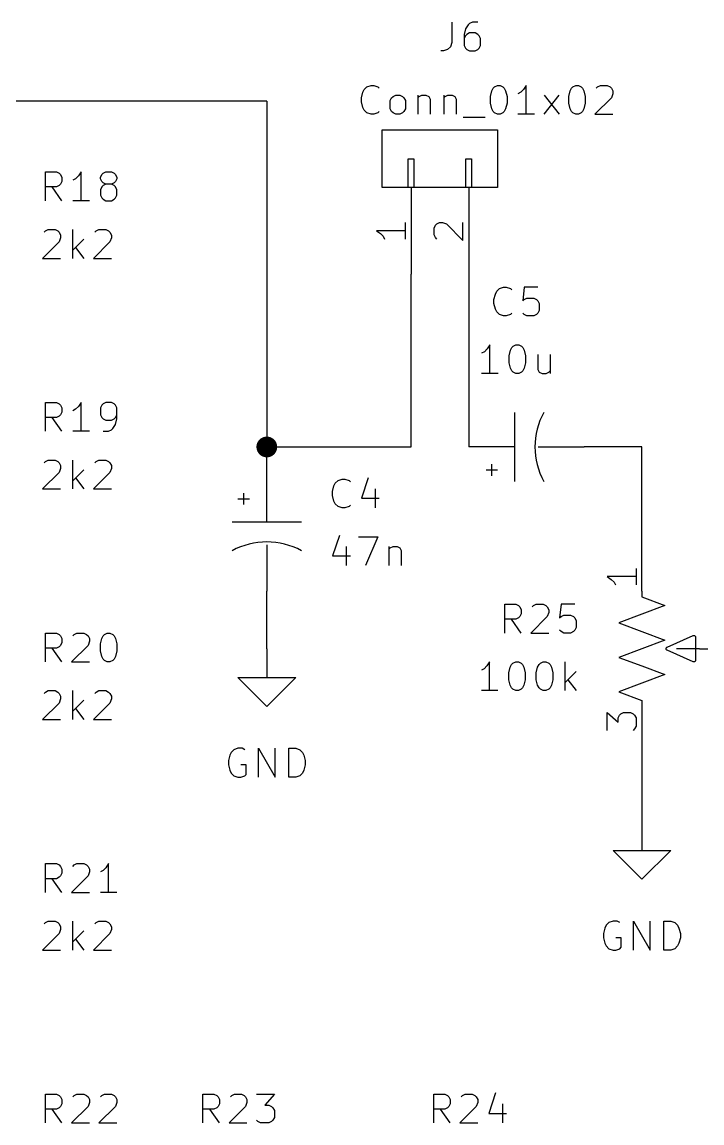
# Model space of a CAD drawing. Extents: x 0.4 to 11.3, y -7.9 to -0.4.
# Drawn here: x 4.226 to 5.404, y -5.973 to -4.063 of the extents above; entities that cross this region are included whole.
import ezdxf

# ---------------------------------------------------------------- set-up
doc = ezdxf.new("R2010")
doc.units = 0
doc.header["$MEASUREMENT"] = 0
for name, color, linetype in [('CYAN2', 4, 'CONTINUOUS'), ('GREEN3', 91, 'CONTINUOUS'), ('LYELLOW', 51, 'CONTINUOUS'), ('RED2', 1, 'CONTINUOUS'), ('RED3', 11, 'CONTINUOUS')]:
    doc.layers.add(name, color=color, linetype=linetype)

msp = doc.modelspace()

# ---------------------------------------------------------------- linework, layer by layer
at = {"layer": 'CYAN2', "linetype": 'CONTINUOUS'}
for p, q in [((4.9706, -4.0628), (4.9706, -4.0985)), ((4.9706, -4.0628), (4.9706, -4.0985)), ((4.9991, -4.0676), (4.9944, -4.0747)), ((4.9991, -4.0676), (4.9944, -4.0747)), ((5.0015, -4.0652), (4.9991, -4.0676)), ((5.0015, -4.0652), (4.9991, -4.0676)), ((5.0063, -4.0628), (5.0015, -4.0652)), ((5.0063, -4.0628), (5.0015, -4.0652)), ((5.0158, -4.0628), (5.0063, -4.0628)), ((5.0158, -4.0628), (5.0063, -4.0628)), ((4.9944, -4.0747), (4.992, -4.0842)), ((4.9944, -4.0747), (4.992, -4.0842)), ((4.992, -4.0842), (4.992, -4.1033)), ((4.992, -4.0842), (4.992, -4.1033)), ((4.9944, -4.0866), (4.992, -4.0914)), ((4.9944, -4.0866), (4.992, -4.0914)), ((4.9968, -4.0842), (4.9944, -4.0866)), ((4.9968, -4.0842), (4.9944, -4.0866)), ((5.0015, -4.0818), (4.9968, -4.0842)), ((5.0015, -4.0818), (4.9968, -4.0842)), ((5.011, -4.0818), (5.0015, -4.0818)), ((5.011, -4.0818), (5.0015, -4.0818)), ((5.0158, -4.0842), (5.011, -4.0818)), ((5.0158, -4.0842), (5.011, -4.0818)), ((5.0182, -4.0866), (5.0158, -4.0842)), ((5.0182, -4.0866), (5.0158, -4.0842)), ((5.0206, -4.0914), (5.0182, -4.0866)), ((5.0206, -4.0914), (5.0182, -4.0866)), ((4.9682, -4.1057), (4.9634, -4.1104)), ((4.9682, -4.1057), (4.9634, -4.1104)), ((4.9706, -4.0985), (4.9682, -4.1057)), ((4.9706, -4.0985), (4.9682, -4.1057)), ((4.992, -4.1033), (4.9944, -4.108)), ((4.992, -4.1033), (4.9944, -4.108)), ((5.0182, -4.108), (5.0206, -4.1033)), ((5.0182, -4.108), (5.0206, -4.1033)), ((5.0206, -4.1033), (5.0206, -4.0914)), ((5.0206, -4.1033), (5.0206, -4.0914)), ((4.9563, -4.1128), (4.9515, -4.1128)), ((4.9563, -4.1128), (4.9515, -4.1128)), ((4.9634, -4.1104), (4.9563, -4.1128)), ((4.9634, -4.1104), (4.9563, -4.1128)), ((4.9944, -4.108), (4.9968, -4.1104)), ((4.9944, -4.108), (4.9968, -4.1104)), ((4.9968, -4.1104), (5.0015, -4.1128)), ((4.9968, -4.1104), (5.0015, -4.1128)), ((5.0015, -4.1128), (5.011, -4.1128)), ((5.0015, -4.1128), (5.011, -4.1128)), ((5.011, -4.1128), (5.0158, -4.1104)), ((5.011, -4.1128), (5.0158, -4.1104)), ((5.0158, -4.1104), (5.0182, -4.108)), ((5.0158, -4.1104), (5.0182, -4.108)), ((4.8163, -4.1847), (4.8187, -4.1799)), ((4.8163, -4.1847), (4.8187, -4.1799)), ((4.8187, -4.1799), (4.8234, -4.1752)), ((4.8187, -4.1799), (4.8234, -4.1752)), ((4.8234, -4.1752), (4.8306, -4.1728)), ((4.8234, -4.1752), (4.8306, -4.1728)), ((4.8306, -4.1728), (4.8353, -4.1728)), ((4.8306, -4.1728), (4.8353, -4.1728)), ((4.8353, -4.1728), (4.8425, -4.1752)), ((4.8353, -4.1728), (4.8425, -4.1752)), ((4.8425, -4.1752), (4.8449, -4.1776)), ((4.8425, -4.1752), (4.8449, -4.1776)), ((5.0377, -4.1918), (5.0401, -4.1823)), ((5.0377, -4.1918), (5.0401, -4.1823)), ((5.0401, -4.1823), (5.0425, -4.1776)), ((5.0401, -4.1823), (5.0425, -4.1776)), ((5.0425, -4.1776), (5.0448, -4.1752)), ((5.0425, -4.1776), (5.0448, -4.1752)), ((5.0448, -4.1752), (5.0496, -4.1728)), ((5.0448, -4.1752), (5.0496, -4.1728)), ((5.0496, -4.1728), (5.0544, -4.1728)), ((5.0496, -4.1728), (5.0544, -4.1728)), ((5.0544, -4.1728), (5.0591, -4.1752)), ((5.0544, -4.1728), (5.0591, -4.1752)), ((5.0591, -4.1752), (5.0615, -4.1776)), ((5.0591, -4.1752), (5.0615, -4.1776)), ((5.0615, -4.1776), (5.0639, -4.1823)), ((5.0615, -4.1776), (5.0639, -4.1823)), ((5.0639, -4.1823), (5.0663, -4.1918)), ((5.0639, -4.1823), (5.0663, -4.1918)), ((5.0948, -4.1799), (5.0901, -4.1847)), ((5.0948, -4.1799), (5.0901, -4.1847)), ((5.0996, -4.1728), (5.0948, -4.1799)), ((5.0996, -4.1728), (5.0948, -4.1799)), ((5.0996, -4.2228), (5.0996, -4.1728)), ((5.0996, -4.2228), (5.0996, -4.1728)), ((5.1734, -4.1918), (5.1758, -4.1823)), ((5.1734, -4.1918), (5.1758, -4.1823)), ((5.1758, -4.1823), (5.1782, -4.1776)), ((5.1758, -4.1823), (5.1782, -4.1776)), ((5.1782, -4.1776), (5.1806, -4.1752)), ((5.1782, -4.1776), (5.1806, -4.1752)), ((5.1806, -4.1752), (5.1853, -4.1728)), ((5.1806, -4.1752), (5.1853, -4.1728)), ((5.1853, -4.1728), (5.1901, -4.1728)), ((5.1853, -4.1728), (5.1901, -4.1728)), ((5.1901, -4.1728), (5.1948, -4.1752)), ((5.1901, -4.1728), (5.1948, -4.1752)), ((5.1948, -4.1752), (5.1972, -4.1776)), ((5.1948, -4.1752), (5.1972, -4.1776)), ((5.1972, -4.1776), (5.1996, -4.1823)), ((5.1972, -4.1776), (5.1996, -4.1823)), ((5.1996, -4.1823), (5.202, -4.1918)), ((5.1996, -4.1823), (5.202, -4.1918)), ((5.221, -4.1776), (5.2234, -4.1752)), ((5.221, -4.1776), (5.2234, -4.1752)), ((5.2234, -4.1752), (5.2282, -4.1728)), ((5.2234, -4.1752), (5.2282, -4.1728)), ((5.2282, -4.1728), (5.2401, -4.1728)), ((5.2282, -4.1728), (5.2401, -4.1728)), ((5.2401, -4.1728), (5.2448, -4.1752)), ((5.2401, -4.1728), (5.2448, -4.1752)), ((5.2448, -4.1752), (5.2472, -4.1776)), ((5.2448, -4.1752), (5.2472, -4.1776)), ((5.2472, -4.1776), (5.2496, -4.1823)), ((5.2472, -4.1776), (5.2496, -4.1823)), ((5.2496, -4.1823), (5.2496, -4.1871)), ((5.2496, -4.1823), (5.2496, -4.1871)), ((4.8139, -4.1942), (4.8163, -4.1847)), ((4.8139, -4.1942), (4.8163, -4.1847)), ((4.8139, -4.2014), (4.8139, -4.1942)), ((4.8139, -4.2014), (4.8139, -4.1942)), ((4.8163, -4.2109), (4.8139, -4.2014)), ((4.8163, -4.2109), (4.8139, -4.2014)), ((4.8639, -4.199), (4.8663, -4.1942)), ((4.8639, -4.199), (4.8663, -4.1942)), ((4.8639, -4.2133), (4.8639, -4.199)), ((4.8639, -4.2133), (4.8639, -4.199)), ((4.8663, -4.1942), (4.8687, -4.1918)), ((4.8663, -4.1942), (4.8687, -4.1918)), ((4.8687, -4.1918), (4.8734, -4.1895)), ((4.8687, -4.1918), (4.8734, -4.1895)), ((4.8734, -4.1895), (4.8806, -4.1895)), ((4.8734, -4.1895), (4.8806, -4.1895)), ((4.8806, -4.1895), (4.8853, -4.1918)), ((4.8806, -4.1895), (4.8853, -4.1918)), ((4.8853, -4.1918), (4.8877, -4.1942)), ((4.8853, -4.1918), (4.8877, -4.1942)), ((4.8877, -4.1942), (4.8901, -4.199)), ((4.8877, -4.1942), (4.8901, -4.199)), ((4.8901, -4.199), (4.8901, -4.2133)), ((4.8901, -4.199), (4.8901, -4.2133)), ((4.9115, -4.1895), (4.9115, -4.2228)), ((4.9115, -4.1895), (4.9115, -4.2228)), ((4.9115, -4.1942), (4.9139, -4.1918)), ((4.9115, -4.1942), (4.9139, -4.1918)), ((4.9139, -4.1918), (4.9187, -4.1895)), ((4.9139, -4.1918), (4.9187, -4.1895)), ((4.9187, -4.1895), (4.9258, -4.1895)), ((4.9187, -4.1895), (4.9258, -4.1895)), ((4.9258, -4.1895), (4.9306, -4.1918)), ((4.9258, -4.1895), (4.9306, -4.1918)), ((4.9306, -4.1918), (4.9329, -4.1966)), ((4.9306, -4.1918), (4.9329, -4.1966)), ((4.9329, -4.1966), (4.9329, -4.2228)), ((4.9329, -4.1966), (4.9329, -4.2228)), ((4.9568, -4.1895), (4.9568, -4.2228)), ((4.9568, -4.1895), (4.9568, -4.2228)), ((4.9568, -4.1942), (4.9591, -4.1918)), ((4.9568, -4.1942), (4.9591, -4.1918)), ((4.9591, -4.1918), (4.9639, -4.1895)), ((4.9591, -4.1918), (4.9639, -4.1895)), ((4.9639, -4.1895), (4.971, -4.1895)), ((4.9639, -4.1895), (4.971, -4.1895)), ((4.971, -4.1895), (4.9758, -4.1918)), ((4.971, -4.1895), (4.9758, -4.1918)), ((4.9758, -4.1918), (4.9782, -4.1966)), ((4.9758, -4.1918), (4.9782, -4.1966)), ((4.9782, -4.1966), (4.9782, -4.2228)), ((4.9782, -4.1966), (4.9782, -4.2228)), ((5.0377, -4.2038), (5.0377, -4.1918)), ((5.0377, -4.2038), (5.0377, -4.1918)), ((5.0663, -4.1918), (5.0663, -4.2038)), ((5.0663, -4.1918), (5.0663, -4.2038)), ((5.0901, -4.1847), (5.0853, -4.1871)), ((5.0901, -4.1847), (5.0853, -4.1871)), ((5.1306, -4.2228), (5.1567, -4.1895)), ((5.1306, -4.1895), (5.1567, -4.2228)), ((5.1306, -4.2228), (5.1567, -4.1895)), ((5.1306, -4.1895), (5.1567, -4.2228)), ((5.1734, -4.2038), (5.1734, -4.1918)), ((5.1734, -4.2038), (5.1734, -4.1918)), ((5.202, -4.1918), (5.202, -4.2038)), ((5.202, -4.1918), (5.202, -4.2038)), ((5.2472, -4.1942), (5.2187, -4.2228)), ((5.2472, -4.1942), (5.2187, -4.2228)), ((5.2496, -4.1871), (5.2472, -4.1942)), ((5.2496, -4.1871), (5.2472, -4.1942)), ((4.8187, -4.2157), (4.8163, -4.2109)), ((4.8187, -4.2157), (4.8163, -4.2109)), ((4.8234, -4.2204), (4.8187, -4.2157)), ((4.8234, -4.2204), (4.8187, -4.2157)), ((4.8306, -4.2228), (4.8234, -4.2204)), ((4.8306, -4.2228), (4.8234, -4.2204)), ((4.8425, -4.2204), (4.8353, -4.2228)), ((4.8425, -4.2204), (4.8353, -4.2228)), ((4.8449, -4.218), (4.8425, -4.2204)), ((4.8449, -4.218), (4.8425, -4.2204)), ((4.8663, -4.218), (4.8639, -4.2133)), ((4.8663, -4.218), (4.8639, -4.2133)), ((4.8687, -4.2204), (4.8663, -4.218)), ((4.8687, -4.2204), (4.8663, -4.218)), ((4.8734, -4.2228), (4.8687, -4.2204)), ((4.8734, -4.2228), (4.8687, -4.2204)), ((4.8853, -4.2204), (4.8806, -4.2228)), ((4.8853, -4.2204), (4.8806, -4.2228)), ((4.8877, -4.218), (4.8853, -4.2204)), ((4.8877, -4.218), (4.8853, -4.2204)), ((4.8901, -4.2133), (4.8877, -4.218)), ((4.8901, -4.2133), (4.8877, -4.218)), ((5.0401, -4.2133), (5.0377, -4.2038)), ((5.0401, -4.2133), (5.0377, -4.2038)), ((5.0425, -4.218), (5.0401, -4.2133)), ((5.0425, -4.218), (5.0401, -4.2133)), ((5.0448, -4.2204), (5.0425, -4.218)), ((5.0448, -4.2204), (5.0425, -4.218)), ((5.0496, -4.2228), (5.0448, -4.2204)), ((5.0496, -4.2228), (5.0448, -4.2204)), ((5.0591, -4.2204), (5.0544, -4.2228)), ((5.0591, -4.2204), (5.0544, -4.2228)), ((5.0615, -4.218), (5.0591, -4.2204)), ((5.0615, -4.218), (5.0591, -4.2204)), ((5.0639, -4.2133), (5.0615, -4.218)), ((5.0639, -4.2133), (5.0615, -4.218)), ((5.0663, -4.2038), (5.0639, -4.2133)), ((5.0663, -4.2038), (5.0639, -4.2133)), ((5.1758, -4.2133), (5.1734, -4.2038)), ((5.1758, -4.2133), (5.1734, -4.2038)), ((5.1782, -4.218), (5.1758, -4.2133)), ((5.1782, -4.218), (5.1758, -4.2133)), ((5.1806, -4.2204), (5.1782, -4.218)), ((5.1806, -4.2204), (5.1782, -4.218)), ((5.1853, -4.2228), (5.1806, -4.2204)), ((5.1853, -4.2228), (5.1806, -4.2204)), ((5.1948, -4.2204), (5.1901, -4.2228)), ((5.1948, -4.2204), (5.1901, -4.2228)), ((5.1972, -4.218), (5.1948, -4.2204)), ((5.1972, -4.218), (5.1948, -4.2204)), ((5.1996, -4.2133), (5.1972, -4.218)), ((5.1996, -4.2133), (5.1972, -4.218)), ((5.202, -4.2038), (5.1996, -4.2133)), ((5.202, -4.2038), (5.1996, -4.2133)), ((4.8353, -4.2228), (4.8306, -4.2228)), ((4.8353, -4.2228), (4.8306, -4.2228)), ((4.8806, -4.2228), (4.8734, -4.2228)), ((4.8806, -4.2228), (4.8734, -4.2228)), ((4.9901, -4.2276), (5.0282, -4.2276)), ((4.9901, -4.2276), (5.0282, -4.2276)), ((5.0544, -4.2228), (5.0496, -4.2228)), ((5.0544, -4.2228), (5.0496, -4.2228)), ((5.1139, -4.2228), (5.0853, -4.2228)), ((5.1139, -4.2228), (5.0853, -4.2228)), ((5.1901, -4.2228), (5.1853, -4.2228)), ((5.1901, -4.2228), (5.1853, -4.2228)), ((5.2187, -4.2228), (5.2496, -4.2228)), ((5.2187, -4.2228), (5.2496, -4.2228)), ((4.2663, -4.3728), (4.2663, -4.3228)), ((4.2663, -4.3228), (4.2853, -4.3228)), ((4.2853, -4.3228), (4.2901, -4.3252)), ((4.2901, -4.3252), (4.2925, -4.3276)), ((4.2925, -4.3276), (4.2949, -4.3323)), ((4.2949, -4.3323), (4.2949, -4.3395)), ((4.3187, -4.3347), (4.3139, -4.3371)), ((4.3234, -4.3299), (4.3187, -4.3347)), ((4.3282, -4.3228), (4.3234, -4.3299)), ((4.3282, -4.3728), (4.3282, -4.3228)), ((4.3615, -4.3323), (4.3639, -4.3276)), ((4.3615, -4.3347), (4.3615, -4.3323)), ((4.3639, -4.3395), (4.3615, -4.3347)), ((4.3639, -4.3276), (4.3663, -4.3252)), ((4.3663, -4.3252), (4.371, -4.3228)), ((4.371, -4.3228), (4.3806, -4.3228)), ((4.3806, -4.3228), (4.3853, -4.3252)), ((4.3853, -4.3252), (4.3877, -4.3276)), ((4.3877, -4.3276), (4.3901, -4.3323)), ((4.3901, -4.3347), (4.3877, -4.3395)), ((4.3901, -4.3323), (4.3901, -4.3347)), ((4.2853, -4.349), (4.2663, -4.349)), ((4.2949, -4.3728), (4.2782, -4.349)), ((4.2901, -4.3466), (4.2853, -4.349)), ((4.2925, -4.3442), (4.2901, -4.3466)), ((4.2949, -4.3395), (4.2925, -4.3442)), ((4.3639, -4.349), (4.3615, -4.3538)), ((4.3615, -4.3538), (4.3615, -4.3633)), ((4.3663, -4.3418), (4.3639, -4.3395)), ((4.3663, -4.3466), (4.3639, -4.349)), ((4.371, -4.3442), (4.3663, -4.3418)), ((4.371, -4.3442), (4.3663, -4.3466)), ((4.3806, -4.3442), (4.371, -4.3442)), ((4.3853, -4.3418), (4.3806, -4.3442)), ((4.3853, -4.3466), (4.3806, -4.3442)), ((4.3877, -4.3395), (4.3853, -4.3418)), ((4.3877, -4.349), (4.3853, -4.3466)), ((4.3901, -4.3538), (4.3877, -4.349)), ((4.3901, -4.3633), (4.3901, -4.3538)), ((4.3425, -4.3728), (4.3139, -4.3728)), ((4.3615, -4.3633), (4.3639, -4.368)), ((4.3639, -4.368), (4.3663, -4.3704)), ((4.3663, -4.3704), (4.371, -4.3728)), ((4.371, -4.3728), (4.3806, -4.3728)), ((4.3806, -4.3728), (4.3853, -4.3704)), ((4.3853, -4.3704), (4.3877, -4.368)), ((4.3877, -4.368), (4.3901, -4.3633)), ((4.2639, -4.4276), (4.2663, -4.4252)), ((4.2663, -4.4252), (4.271, -4.4228)), ((4.271, -4.4228), (4.2829, -4.4228)), ((4.2829, -4.4228), (4.2877, -4.4252)), ((4.2877, -4.4252), (4.2901, -4.4276)), ((4.2901, -4.4276), (4.2925, -4.4323)), ((4.3139, -4.4728), (4.3139, -4.4228)), ((4.352, -4.4276), (4.3544, -4.4252)), ((4.3544, -4.4252), (4.3591, -4.4228)), ((4.3591, -4.4228), (4.371, -4.4228)), ((4.371, -4.4228), (4.3758, -4.4252)), ((4.3758, -4.4252), (4.3782, -4.4276)), ((4.3782, -4.4276), (4.3806, -4.4323)), ((4.2901, -4.4442), (4.2615, -4.4728)), ((4.2925, -4.4371), (4.2901, -4.4442)), ((4.2925, -4.4323), (4.2925, -4.4371)), ((4.3329, -4.4395), (4.3139, -4.4585)), ((4.3782, -4.4442), (4.3496, -4.4728)), ((4.3806, -4.4371), (4.3782, -4.4442)), ((4.3806, -4.4323), (4.3806, -4.4371)), ((4.3187, -4.4538), (4.3329, -4.4728)), ((4.2615, -4.4728), (4.2925, -4.4728)), ((4.3496, -4.4728), (4.3806, -4.4728)), ((5.0485, -4.5299), (5.0532, -4.5252)), ((5.0485, -4.5299), (5.0532, -4.5252)), ((5.0532, -4.5252), (5.0604, -4.5228)), ((5.0532, -4.5252), (5.0604, -4.5228)), ((5.0604, -4.5228), (5.0651, -4.5228)), ((5.0604, -4.5228), (5.0651, -4.5228)), ((5.0651, -4.5228), (5.0723, -4.5252)), ((5.0651, -4.5228), (5.0723, -4.5252)), ((5.0723, -4.5252), (5.0747, -4.5276)), ((5.0723, -4.5252), (5.0747, -4.5276)), ((5.0961, -4.5228), (5.0937, -4.5466)), ((5.0961, -4.5228), (5.0937, -4.5466)), ((5.1199, -4.5228), (5.0961, -4.5228)), ((5.1199, -4.5228), (5.0961, -4.5228)), ((5.0437, -4.5442), (5.0461, -4.5347)), ((5.0437, -4.5442), (5.0461, -4.5347)), ((5.0437, -4.5514), (5.0437, -4.5442)), ((5.0437, -4.5514), (5.0437, -4.5442)), ((5.0461, -4.5347), (5.0485, -4.5299)), ((5.0461, -4.5347), (5.0485, -4.5299)), ((5.0937, -4.5466), (5.0961, -4.5442)), ((5.0937, -4.5466), (5.0961, -4.5442)), ((5.0961, -4.5442), (5.1009, -4.5418)), ((5.0961, -4.5442), (5.1009, -4.5418)), ((5.1009, -4.5418), (5.1128, -4.5418)), ((5.1009, -4.5418), (5.1128, -4.5418)), ((5.1128, -4.5418), (5.1175, -4.5442)), ((5.1128, -4.5418), (5.1175, -4.5442)), ((5.1175, -4.5442), (5.1199, -4.5466)), ((5.1175, -4.5442), (5.1199, -4.5466)), ((5.0461, -4.5609), (5.0437, -4.5514)), ((5.0461, -4.5609), (5.0437, -4.5514)), ((5.0485, -4.5657), (5.0461, -4.5609)), ((5.0485, -4.5657), (5.0461, -4.5609)), ((5.1199, -4.5466), (5.1223, -4.5514)), ((5.1199, -4.5466), (5.1223, -4.5514)), ((5.1223, -4.5633), (5.1199, -4.568)), ((5.1223, -4.5633), (5.1199, -4.568)), ((5.1223, -4.5514), (5.1223, -4.5633)), ((5.1223, -4.5514), (5.1223, -4.5633)), ((5.0532, -4.5704), (5.0485, -4.5657)), ((5.0532, -4.5704), (5.0485, -4.5657)), ((5.0604, -4.5728), (5.0532, -4.5704)), ((5.0604, -4.5728), (5.0532, -4.5704)), ((5.0651, -4.5728), (5.0604, -4.5728)), ((5.0651, -4.5728), (5.0604, -4.5728)), ((5.0723, -4.5704), (5.0651, -4.5728)), ((5.0723, -4.5704), (5.0651, -4.5728)), ((5.0747, -4.568), (5.0723, -4.5704)), ((5.0747, -4.568), (5.0723, -4.5704)), ((5.0961, -4.5704), (5.0937, -4.568)), ((5.0961, -4.5704), (5.0937, -4.568)), ((5.1009, -4.5728), (5.0961, -4.5704)), ((5.1009, -4.5728), (5.0961, -4.5704)), ((5.1128, -4.5728), (5.1009, -4.5728)), ((5.1128, -4.5728), (5.1009, -4.5728)), ((5.1175, -4.5704), (5.1128, -4.5728)), ((5.1175, -4.5704), (5.1128, -4.5728)), ((5.1199, -4.568), (5.1175, -4.5704)), ((5.1199, -4.568), (5.1175, -4.5704)), ((5.027, -4.6347), (5.0223, -4.6371)), ((5.027, -4.6347), (5.0223, -4.6371)), ((5.0318, -4.6299), (5.027, -4.6347)), ((5.0318, -4.6299), (5.027, -4.6347)), ((5.0366, -4.6228), (5.0318, -4.6299)), ((5.0366, -4.6228), (5.0318, -4.6299)), ((5.0366, -4.6728), (5.0366, -4.6228)), ((5.0366, -4.6728), (5.0366, -4.6228)), ((5.0699, -4.6418), (5.0723, -4.6323)), ((5.0699, -4.6418), (5.0723, -4.6323)), ((5.0723, -4.6323), (5.0747, -4.6276)), ((5.0723, -4.6323), (5.0747, -4.6276)), ((5.0747, -4.6276), (5.077, -4.6252)), ((5.0747, -4.6276), (5.077, -4.6252)), ((5.077, -4.6252), (5.0818, -4.6228)), ((5.077, -4.6252), (5.0818, -4.6228)), ((5.0818, -4.6228), (5.0866, -4.6228)), ((5.0818, -4.6228), (5.0866, -4.6228)), ((5.0866, -4.6228), (5.0913, -4.6252)), ((5.0866, -4.6228), (5.0913, -4.6252)), ((5.0913, -4.6252), (5.0937, -4.6276)), ((5.0913, -4.6252), (5.0937, -4.6276)), ((5.0937, -4.6276), (5.0961, -4.6323)), ((5.0937, -4.6276), (5.0961, -4.6323)), ((5.0961, -4.6323), (5.0985, -4.6418)), ((5.0961, -4.6323), (5.0985, -4.6418)), ((5.1199, -4.6395), (5.1199, -4.6657)), ((5.1199, -4.6395), (5.1199, -4.6657)), ((5.1413, -4.6395), (5.1413, -4.6728)), ((5.1413, -4.6395), (5.1413, -4.6728)), ((5.0699, -4.6538), (5.0699, -4.6418)), ((5.0699, -4.6538), (5.0699, -4.6418)), ((5.0723, -4.6633), (5.0699, -4.6538)), ((5.0723, -4.6633), (5.0699, -4.6538)), ((5.0985, -4.6538), (5.0961, -4.6633)), ((5.0985, -4.6538), (5.0961, -4.6633)), ((5.0985, -4.6418), (5.0985, -4.6538)), ((5.0985, -4.6418), (5.0985, -4.6538)), ((5.0509, -4.6728), (5.0223, -4.6728)), ((5.0509, -4.6728), (5.0223, -4.6728)), ((5.0747, -4.668), (5.0723, -4.6633)), ((5.0747, -4.668), (5.0723, -4.6633)), ((5.077, -4.6704), (5.0747, -4.668)), ((5.077, -4.6704), (5.0747, -4.668)), ((5.0818, -4.6728), (5.077, -4.6704)), ((5.0818, -4.6728), (5.077, -4.6704)), ((5.0866, -4.6728), (5.0818, -4.6728)), ((5.0866, -4.6728), (5.0818, -4.6728)), ((5.0913, -4.6704), (5.0866, -4.6728)), ((5.0913, -4.6704), (5.0866, -4.6728)), ((5.0937, -4.668), (5.0913, -4.6704)), ((5.0937, -4.668), (5.0913, -4.6704)), ((5.0961, -4.6633), (5.0937, -4.668)), ((5.0961, -4.6633), (5.0937, -4.668)), ((5.1199, -4.6657), (5.1223, -4.6704)), ((5.1199, -4.6657), (5.1223, -4.6704)), ((5.1223, -4.6704), (5.127, -4.6728)), ((5.1223, -4.6704), (5.127, -4.6728)), ((5.127, -4.6728), (5.1342, -4.6728)), ((5.127, -4.6728), (5.1342, -4.6728)), ((5.1342, -4.6728), (5.1389, -4.6704)), ((5.1342, -4.6728), (5.1389, -4.6704)), ((5.1389, -4.6704), (5.1413, -4.668)), ((5.1389, -4.6704), (5.1413, -4.668)), ((4.2663, -4.7728), (4.2663, -4.7228)), ((4.2663, -4.7228), (4.2853, -4.7228)), ((4.2853, -4.7228), (4.2901, -4.7252)), ((4.2901, -4.7252), (4.2925, -4.7276)), ((4.2925, -4.7276), (4.2949, -4.7323)), ((4.2949, -4.7323), (4.2949, -4.7395)), ((4.3187, -4.7347), (4.3139, -4.7371)), ((4.3234, -4.7299), (4.3187, -4.7347)), ((4.3282, -4.7228), (4.3234, -4.7299)), ((4.3282, -4.7728), (4.3282, -4.7228)), ((4.3639, -4.7276), (4.3615, -4.7323)), ((4.3615, -4.7323), (4.3615, -4.7442)), ((4.3663, -4.7252), (4.3639, -4.7276)), ((4.371, -4.7228), (4.3663, -4.7252)), ((4.3806, -4.7228), (4.371, -4.7228)), ((4.3853, -4.7252), (4.3806, -4.7228)), ((4.3877, -4.7276), (4.3853, -4.7252)), ((4.3901, -4.7323), (4.3877, -4.7276)), ((4.3901, -4.7514), (4.3901, -4.7323)), ((4.2853, -4.749), (4.2663, -4.749)), ((4.2949, -4.7728), (4.2782, -4.749)), ((4.2901, -4.7466), (4.2853, -4.749)), ((4.2925, -4.7442), (4.2901, -4.7466)), ((4.2949, -4.7395), (4.2925, -4.7442)), ((4.3615, -4.7442), (4.3639, -4.749)), ((4.3639, -4.749), (4.3663, -4.7514)), ((4.3663, -4.7514), (4.371, -4.7538)), ((4.371, -4.7538), (4.3806, -4.7538)), ((4.3806, -4.7538), (4.3853, -4.7514)), ((4.3853, -4.7514), (4.3877, -4.749)), ((4.3877, -4.749), (4.3901, -4.7442)), ((4.3877, -4.7609), (4.3901, -4.7514)), ((4.3425, -4.7728), (4.3139, -4.7728)), ((4.3663, -4.7728), (4.3758, -4.7728)), ((4.3758, -4.7728), (4.3806, -4.7704)), ((4.3806, -4.7704), (4.3829, -4.768)), ((4.3829, -4.768), (4.3877, -4.7609)), ((4.2639, -4.8276), (4.2663, -4.8252)), ((4.2663, -4.8252), (4.271, -4.8228)), ((4.271, -4.8228), (4.2829, -4.8228)), ((4.2829, -4.8228), (4.2877, -4.8252)), ((4.2877, -4.8252), (4.2901, -4.8276)), ((4.2901, -4.8276), (4.2925, -4.8323)), ((4.3139, -4.8728), (4.3139, -4.8228)), ((4.352, -4.8276), (4.3544, -4.8252)), ((4.3544, -4.8252), (4.3591, -4.8228)), ((4.3591, -4.8228), (4.371, -4.8228)), ((4.371, -4.8228), (4.3758, -4.8252)), ((4.3758, -4.8252), (4.3782, -4.8276)), ((4.3782, -4.8276), (4.3806, -4.8323)), ((4.2901, -4.8442), (4.2615, -4.8728)), ((4.2925, -4.8371), (4.2901, -4.8442)), ((4.2925, -4.8323), (4.2925, -4.8371)), ((4.3329, -4.8395), (4.3139, -4.8585)), ((4.3782, -4.8442), (4.3496, -4.8728)), ((4.3806, -4.8371), (4.3782, -4.8442)), ((4.3806, -4.8323), (4.3806, -4.8371)), ((4.3187, -4.8538), (4.3329, -4.8728)), ((4.7639, -4.8772), (4.7663, -4.8677)), ((4.7663, -4.8677), (4.7687, -4.8629)), ((4.7687, -4.8629), (4.7734, -4.8582)), ((4.7734, -4.8582), (4.7806, -4.8558)), ((4.7806, -4.8558), (4.7853, -4.8558)), ((4.7853, -4.8558), (4.7925, -4.8582)), ((4.7925, -4.8582), (4.7949, -4.8606)), ((4.8258, -4.8534), (4.8139, -4.8891)), ((4.2615, -4.8728), (4.2925, -4.8728)), ((4.3496, -4.8728), (4.3806, -4.8728)), ((4.7639, -4.8844), (4.7639, -4.8772)), ((4.7663, -4.8939), (4.7639, -4.8844)), ((4.8139, -4.8891), (4.8449, -4.8891)), ((4.8377, -4.8725), (4.8377, -4.9058)), ((4.7687, -4.8987), (4.7663, -4.8939)), ((4.7734, -4.9034), (4.7687, -4.8987)), ((4.7806, -4.9058), (4.7734, -4.9034)), ((4.7853, -4.9058), (4.7806, -4.9058)), ((4.7925, -4.9034), (4.7853, -4.9058)), ((4.7949, -4.901), (4.7925, -4.9034)), ((4.7758, -4.9534), (4.7639, -4.9891)), ((4.8091, -4.9558), (4.8425, -4.9558)), ((4.8425, -4.9558), (4.821, -5.0058)), ((4.7877, -4.9725), (4.7877, -5.0058)), ((4.8615, -4.9725), (4.8615, -5.0058)), ((4.8615, -4.9772), (4.8639, -4.9748)), ((4.8639, -4.9748), (4.8687, -4.9725)), ((4.8687, -4.9725), (4.8758, -4.9725)), ((4.8758, -4.9725), (4.8806, -4.9748)), ((4.8806, -4.9748), (4.8829, -4.9796)), ((4.8829, -4.9796), (4.8829, -5.0058)), ((4.7639, -4.9891), (4.7949, -4.9891)), ((5.0623, -5.1228), (5.0623, -5.0728)), ((5.0623, -5.0728), (5.0813, -5.0728)), ((5.0813, -5.0728), (5.0861, -5.0752)), ((5.0861, -5.0752), (5.0885, -5.0776)), ((5.0885, -5.0776), (5.0909, -5.0823)), ((5.1099, -5.0776), (5.1123, -5.0752)), ((5.1123, -5.0752), (5.1171, -5.0728)), ((5.1171, -5.0728), (5.129, -5.0728)), ((5.129, -5.0728), (5.1337, -5.0752)), ((5.1337, -5.0752), (5.1361, -5.0776)), ((5.1361, -5.0776), (5.1385, -5.0823)), ((5.1599, -5.0728), (5.1575, -5.0966)), ((5.1837, -5.0728), (5.1599, -5.0728)), ((5.0813, -5.099), (5.0623, -5.099)), ((5.0909, -5.1228), (5.0742, -5.099)), ((5.0861, -5.0966), (5.0813, -5.099)), ((5.0885, -5.0942), (5.0861, -5.0966)), ((5.0909, -5.0895), (5.0885, -5.0942)), ((5.0909, -5.0823), (5.0909, -5.0895)), ((5.1361, -5.0942), (5.1075, -5.1228)), ((5.1385, -5.0871), (5.1361, -5.0942)), ((5.1385, -5.0823), (5.1385, -5.0871)), ((5.1575, -5.0966), (5.1599, -5.0942)), ((5.1599, -5.0942), (5.1647, -5.0918)), ((5.1647, -5.0918), (5.1766, -5.0918)), ((5.1766, -5.0918), (5.1813, -5.0942)), ((5.1813, -5.0942), (5.1837, -5.0966)), ((5.1837, -5.0966), (5.1861, -5.1014)), ((5.1599, -5.1204), (5.1575, -5.118)), ((5.1837, -5.118), (5.1813, -5.1204)), ((5.1861, -5.1133), (5.1837, -5.118)), ((5.1861, -5.1014), (5.1861, -5.1133)), ((4.2663, -5.1728), (4.2663, -5.1228)), ((4.2663, -5.1228), (4.2853, -5.1228)), ((4.2853, -5.1228), (4.2901, -5.1252)), ((4.2901, -5.1252), (4.2925, -5.1276)), ((4.2925, -5.1276), (4.2949, -5.1323)), ((4.2949, -5.1323), (4.2949, -5.1395)), ((4.3139, -5.1276), (4.3163, -5.1252)), ((4.3163, -5.1252), (4.321, -5.1228)), ((4.321, -5.1228), (4.3329, -5.1228)), ((4.3329, -5.1228), (4.3377, -5.1252)), ((4.3377, -5.1252), (4.3401, -5.1276)), ((4.3401, -5.1276), (4.3425, -5.1323)), ((4.3425, -5.1371), (4.3401, -5.1442)), ((4.3425, -5.1323), (4.3425, -5.1371)), ((4.3615, -5.1418), (4.3639, -5.1323)), ((4.3639, -5.1323), (4.3663, -5.1276)), ((4.3663, -5.1276), (4.3687, -5.1252)), ((4.3687, -5.1252), (4.3734, -5.1228)), ((4.3734, -5.1228), (4.3782, -5.1228)), ((4.3782, -5.1228), (4.3829, -5.1252)), ((4.3829, -5.1252), (4.3853, -5.1276)), ((4.3853, -5.1276), (4.3877, -5.1323)), ((4.3877, -5.1323), (4.3901, -5.1418)), ((5.1075, -5.1228), (5.1385, -5.1228)), ((5.1647, -5.1228), (5.1599, -5.1204)), ((5.1766, -5.1228), (5.1647, -5.1228)), ((5.1813, -5.1204), (5.1766, -5.1228)), ((4.2853, -5.149), (4.2663, -5.149)), ((4.2949, -5.1728), (4.2782, -5.149)), ((4.2901, -5.1466), (4.2853, -5.149)), ((4.2925, -5.1442), (4.2901, -5.1466)), ((4.2949, -5.1395), (4.2925, -5.1442)), ((4.3401, -5.1442), (4.3115, -5.1728)), ((4.3615, -5.1538), (4.3615, -5.1418)), ((4.3639, -5.1633), (4.3615, -5.1538)), ((4.3901, -5.1538), (4.3877, -5.1633)), ((4.3901, -5.1418), (4.3901, -5.1538)), ((4.3115, -5.1728), (4.3425, -5.1728)), ((4.3663, -5.168), (4.3639, -5.1633)), ((4.3687, -5.1704), (4.3663, -5.168)), ((4.3734, -5.1728), (4.3687, -5.1704)), ((4.3782, -5.1728), (4.3734, -5.1728)), ((4.3829, -5.1704), (4.3782, -5.1728)), ((4.3853, -5.168), (4.3829, -5.1704)), ((4.3877, -5.1633), (4.3853, -5.168)), ((5.0361, -5.1728), (5.0313, -5.1799)), ((5.0361, -5.2228), (5.0361, -5.1728)), ((5.0742, -5.1776), (5.0766, -5.1752)), ((5.0766, -5.1752), (5.0813, -5.1728)), ((5.0813, -5.1728), (5.0861, -5.1728)), ((5.0861, -5.1728), (5.0909, -5.1752)), ((5.0909, -5.1752), (5.0932, -5.1776)), ((5.1218, -5.1776), (5.1242, -5.1752)), ((5.1242, -5.1752), (5.129, -5.1728)), ((5.129, -5.1728), (5.1337, -5.1728)), ((5.1337, -5.1728), (5.1385, -5.1752)), ((5.1385, -5.1752), (5.1409, -5.1776)), ((5.167, -5.2228), (5.167, -5.1728)), ((5.0266, -5.1847), (5.0218, -5.1871)), ((5.0313, -5.1799), (5.0266, -5.1847)), ((5.0694, -5.1918), (5.0718, -5.1823)), ((5.0694, -5.2038), (5.0694, -5.1918)), ((5.0718, -5.1823), (5.0742, -5.1776)), ((5.0932, -5.1776), (5.0956, -5.1823)), ((5.0956, -5.1823), (5.098, -5.1918)), ((5.098, -5.1918), (5.098, -5.2038)), ((5.1171, -5.1918), (5.1194, -5.1823)), ((5.1171, -5.2038), (5.1171, -5.1918)), ((5.1194, -5.1823), (5.1218, -5.1776)), ((5.1409, -5.1776), (5.1432, -5.1823)), ((5.1432, -5.1823), (5.1456, -5.1918)), ((5.1456, -5.1918), (5.1456, -5.2038)), ((5.1861, -5.1895), (5.167, -5.2085)), ((5.0718, -5.2133), (5.0694, -5.2038)), ((5.0742, -5.218), (5.0718, -5.2133)), ((5.0956, -5.2133), (5.0932, -5.218)), ((5.098, -5.2038), (5.0956, -5.2133)), ((5.1194, -5.2133), (5.1171, -5.2038)), ((5.1218, -5.218), (5.1194, -5.2133)), ((5.1432, -5.2133), (5.1409, -5.218)), ((5.1456, -5.2038), (5.1432, -5.2133)), ((5.1718, -5.2038), (5.1861, -5.2228)), ((4.2639, -5.2276), (4.2663, -5.2252)), ((4.2663, -5.2252), (4.271, -5.2228)), ((4.271, -5.2228), (4.2829, -5.2228)), ((4.2829, -5.2228), (4.2877, -5.2252)), ((4.2877, -5.2252), (4.2901, -5.2276)), ((4.2901, -5.2276), (4.2925, -5.2323)), ((4.2925, -5.2323), (4.2925, -5.2371)), ((4.3139, -5.2728), (4.3139, -5.2228)), ((4.352, -5.2276), (4.3544, -5.2252)), ((4.3544, -5.2252), (4.3591, -5.2228)), ((4.3591, -5.2228), (4.371, -5.2228)), ((4.371, -5.2228), (4.3758, -5.2252)), ((4.3758, -5.2252), (4.3782, -5.2276)), ((4.3782, -5.2276), (4.3806, -5.2323)), ((4.3806, -5.2323), (4.3806, -5.2371)), ((5.0504, -5.2228), (5.0218, -5.2228)), ((5.0766, -5.2204), (5.0742, -5.218)), ((5.0813, -5.2228), (5.0766, -5.2204)), ((5.0861, -5.2228), (5.0813, -5.2228)), ((5.0909, -5.2204), (5.0861, -5.2228)), ((5.0932, -5.218), (5.0909, -5.2204)), ((5.1242, -5.2204), (5.1218, -5.218)), ((5.129, -5.2228), (5.1242, -5.2204)), ((5.1337, -5.2228), (5.129, -5.2228)), ((5.1385, -5.2204), (5.1337, -5.2228)), ((5.1409, -5.218), (5.1385, -5.2204)), ((4.2901, -5.2442), (4.2615, -5.2728)), ((4.2925, -5.2371), (4.2901, -5.2442)), ((4.3329, -5.2395), (4.3139, -5.2585)), ((4.3782, -5.2442), (4.3496, -5.2728)), ((4.3806, -5.2371), (4.3782, -5.2442)), ((4.3187, -5.2538), (4.3329, -5.2728)), ((4.2615, -5.2728), (4.2925, -5.2728)), ((4.3496, -5.2728), (4.3806, -5.2728)), ((4.5929, -5.3252), (4.5881, -5.3299)), ((4.6, -5.3228), (4.5929, -5.3252)), ((4.6071, -5.3228), (4.6, -5.3228)), ((4.6119, -5.3252), (4.6071, -5.3228)), ((4.6357, -5.3728), (4.6357, -5.3228)), ((4.6357, -5.3228), (4.6643, -5.3728)), ((4.6643, -5.3728), (4.6643, -5.3228)), ((4.6881, -5.3728), (4.6881, -5.3228)), ((4.6881, -5.3228), (4.7, -5.3228)), ((4.7, -5.3228), (4.7071, -5.3252)), ((4.7071, -5.3252), (4.7119, -5.3299)), ((4.5857, -5.3347), (4.5833, -5.3442)), ((4.5833, -5.3442), (4.5833, -5.3514)), ((4.5881, -5.3299), (4.5857, -5.3347)), ((4.7119, -5.3299), (4.7143, -5.3347)), ((4.7143, -5.3347), (4.7167, -5.3442)), ((4.7167, -5.3442), (4.7167, -5.3514)), ((4.5833, -5.3514), (4.5857, -5.3609)), ((4.5857, -5.3609), (4.5881, -5.3657)), ((4.5881, -5.3657), (4.5929, -5.3704)), ((4.6143, -5.3514), (4.6048, -5.3514)), ((4.6143, -5.368), (4.6143, -5.3514)), ((4.7119, -5.3657), (4.7071, -5.3704)), ((4.7143, -5.3609), (4.7119, -5.3657)), ((4.7167, -5.3514), (4.7143, -5.3609)), ((4.5929, -5.3704), (4.6, -5.3728)), ((4.6, -5.3728), (4.6048, -5.3728)), ((4.6048, -5.3728), (4.6119, -5.3704)), ((4.6119, -5.3704), (4.6143, -5.368)), ((4.7, -5.3728), (4.6881, -5.3728)), ((4.7071, -5.3704), (4.7, -5.3728)), ((4.2663, -5.5728), (4.2663, -5.5228)), ((4.2663, -5.5228), (4.2853, -5.5228)), ((4.2853, -5.5228), (4.2901, -5.5252)), ((4.2901, -5.5252), (4.2925, -5.5276)), ((4.2925, -5.5276), (4.2949, -5.5323)), ((4.2949, -5.5323), (4.2949, -5.5395)), ((4.3139, -5.5276), (4.3163, -5.5252)), ((4.3163, -5.5252), (4.321, -5.5228)), ((4.321, -5.5228), (4.3329, -5.5228)), ((4.3329, -5.5228), (4.3377, -5.5252)), ((4.3377, -5.5252), (4.3401, -5.5276)), ((4.3401, -5.5276), (4.3425, -5.5323)), ((4.3425, -5.5371), (4.3401, -5.5442)), ((4.3425, -5.5323), (4.3425, -5.5371)), ((4.3663, -5.5347), (4.3615, -5.5371)), ((4.371, -5.5299), (4.3663, -5.5347)), ((4.3758, -5.5228), (4.371, -5.5299)), ((4.3758, -5.5728), (4.3758, -5.5228)), ((4.2853, -5.549), (4.2663, -5.549)), ((4.2949, -5.5728), (4.2782, -5.549)), ((4.2901, -5.5466), (4.2853, -5.549)), ((4.2925, -5.5442), (4.2901, -5.5466)), ((4.2949, -5.5395), (4.2925, -5.5442)), ((4.3401, -5.5442), (4.3115, -5.5728)), ((4.3115, -5.5728), (4.3425, -5.5728)), ((4.3901, -5.5728), (4.3615, -5.5728)), ((4.2639, -5.6276), (4.2663, -5.6252)), ((4.2663, -5.6252), (4.271, -5.6228)), ((4.271, -5.6228), (4.2829, -5.6228)), ((4.2829, -5.6228), (4.2877, -5.6252)), ((4.2877, -5.6252), (4.2901, -5.6276)), ((4.2901, -5.6276), (4.2925, -5.6323)), ((4.2925, -5.6323), (4.2925, -5.6371)), ((4.3139, -5.6728), (4.3139, -5.6228)), ((4.352, -5.6276), (4.3544, -5.6252)), ((4.3544, -5.6252), (4.3591, -5.6228)), ((4.3591, -5.6228), (4.371, -5.6228)), ((4.371, -5.6228), (4.3758, -5.6252)), ((4.3758, -5.6252), (4.3782, -5.6276)), ((4.3782, -5.6276), (4.3806, -5.6323)), ((4.3806, -5.6323), (4.3806, -5.6371)), ((5.2381, -5.6299), (5.2357, -5.6347)), ((5.2429, -5.6252), (5.2381, -5.6299)), ((5.25, -5.6228), (5.2429, -5.6252)), ((5.2571, -5.6228), (5.25, -5.6228)), ((5.2619, -5.6252), (5.2571, -5.6228)), ((5.2857, -5.6728), (5.2857, -5.6228)), ((5.2857, -5.6228), (5.3143, -5.6728)), ((5.3143, -5.6728), (5.3143, -5.6228)), ((5.3381, -5.6728), (5.3381, -5.6228)), ((5.3381, -5.6228), (5.35, -5.6228)), ((5.35, -5.6228), (5.3571, -5.6252)), ((5.3571, -5.6252), (5.3619, -5.6299)), ((5.3619, -5.6299), (5.3643, -5.6347)), ((4.2901, -5.6442), (4.2615, -5.6728)), ((4.2925, -5.6371), (4.2901, -5.6442)), ((4.3329, -5.6395), (4.3139, -5.6585)), ((4.3782, -5.6442), (4.3496, -5.6728)), ((4.3806, -5.6371), (4.3782, -5.6442)), ((5.2357, -5.6347), (5.2333, -5.6442)), ((5.2333, -5.6442), (5.2333, -5.6514)), ((5.2333, -5.6514), (5.2357, -5.6609)), ((5.2643, -5.6514), (5.2548, -5.6514)), ((5.2643, -5.668), (5.2643, -5.6514)), ((5.3643, -5.6347), (5.3667, -5.6442)), ((5.3667, -5.6514), (5.3643, -5.6609)), ((5.3667, -5.6442), (5.3667, -5.6514)), ((4.3187, -5.6538), (4.3329, -5.6728)), ((5.2357, -5.6609), (5.2381, -5.6657)), ((5.2381, -5.6657), (5.2429, -5.6704)), ((5.2429, -5.6704), (5.25, -5.6728)), ((5.2548, -5.6728), (5.2619, -5.6704)), ((5.2619, -5.6704), (5.2643, -5.668)), ((5.3571, -5.6704), (5.35, -5.6728)), ((5.3619, -5.6657), (5.3571, -5.6704)), ((5.3643, -5.6609), (5.3619, -5.6657)), ((4.2615, -5.6728), (4.2925, -5.6728)), ((4.3496, -5.6728), (4.3806, -5.6728)), ((5.25, -5.6728), (5.2548, -5.6728)), ((5.35, -5.6728), (5.3381, -5.6728)), ((5.0464, -5.9204), (5.0345, -5.9561)), ((4.2663, -5.9728), (4.2663, -5.9228)), ((4.2663, -5.9228), (4.2853, -5.9228)), ((4.2853, -5.9228), (4.2901, -5.9252)), ((4.2901, -5.9252), (4.2925, -5.9276)), ((4.2925, -5.9276), (4.2949, -5.9323)), ((4.2949, -5.9395), (4.2925, -5.9442)), ((4.2949, -5.9323), (4.2949, -5.9395)), ((4.3139, -5.9276), (4.3163, -5.9252)), ((4.3163, -5.9252), (4.321, -5.9228)), ((4.321, -5.9228), (4.3329, -5.9228)), ((4.3329, -5.9228), (4.3377, -5.9252)), ((4.3377, -5.9252), (4.3401, -5.9276)), ((4.3401, -5.9276), (4.3425, -5.9323)), ((4.3425, -5.9371), (4.3401, -5.9442)), ((4.3425, -5.9323), (4.3425, -5.9371)), ((4.3615, -5.9276), (4.3639, -5.9252)), ((4.3639, -5.9252), (4.3687, -5.9228)), ((4.3687, -5.9228), (4.3806, -5.9228)), ((4.3806, -5.9228), (4.3853, -5.9252)), ((4.3853, -5.9252), (4.3877, -5.9276)), ((4.3877, -5.9276), (4.3901, -5.9323)), ((4.3901, -5.9371), (4.3877, -5.9442)), ((4.3901, -5.9323), (4.3901, -5.9371)), ((4.5393, -5.9728), (4.5393, -5.9228)), ((4.5393, -5.9228), (4.5583, -5.9228)), ((4.5583, -5.9228), (4.5631, -5.9252)), ((4.5631, -5.9252), (4.5655, -5.9276)), ((4.5655, -5.9276), (4.5679, -5.9323)), ((4.5679, -5.9395), (4.5655, -5.9442)), ((4.5679, -5.9323), (4.5679, -5.9395)), ((4.5869, -5.9276), (4.5893, -5.9252)), ((4.5893, -5.9252), (4.594, -5.9228)), ((4.594, -5.9228), (4.606, -5.9228)), ((4.606, -5.9228), (4.6107, -5.9252)), ((4.6107, -5.9252), (4.6131, -5.9276)), ((4.6131, -5.9276), (4.6155, -5.9323)), ((4.6155, -5.9371), (4.6131, -5.9442)), ((4.6155, -5.9323), (4.6155, -5.9371)), ((4.6321, -5.9228), (4.6631, -5.9228)), ((4.6631, -5.9228), (4.6464, -5.9419)), ((4.9393, -5.9728), (4.9393, -5.9228)), ((4.9393, -5.9228), (4.9583, -5.9228)), ((4.9583, -5.9228), (4.9631, -5.9252)), ((4.9631, -5.9252), (4.9655, -5.9276)), ((4.9655, -5.9276), (4.9679, -5.9323)), ((4.9679, -5.9395), (4.9655, -5.9442)), ((4.9679, -5.9323), (4.9679, -5.9395)), ((4.9869, -5.9276), (4.9893, -5.9252)), ((4.9893, -5.9252), (4.994, -5.9228)), ((4.994, -5.9228), (5.006, -5.9228)), ((5.006, -5.9228), (5.0107, -5.9252)), ((5.0107, -5.9252), (5.0131, -5.9276)), ((5.0131, -5.9276), (5.0155, -5.9323)), ((5.0155, -5.9371), (5.0131, -5.9442)), ((5.0155, -5.9323), (5.0155, -5.9371)), ((5.0583, -5.9395), (5.0583, -5.9728)), ((4.2853, -5.949), (4.2663, -5.949)), ((4.2949, -5.9728), (4.2782, -5.949)), ((4.2901, -5.9466), (4.2853, -5.949)), ((4.2925, -5.9442), (4.2901, -5.9466)), ((4.3401, -5.9442), (4.3115, -5.9728)), ((4.3877, -5.9442), (4.3591, -5.9728)), ((4.5583, -5.949), (4.5393, -5.949)), ((4.5679, -5.9728), (4.5512, -5.949)), ((4.5631, -5.9466), (4.5583, -5.949)), ((4.5655, -5.9442), (4.5631, -5.9466)), ((4.6131, -5.9442), (4.5845, -5.9728)), ((4.6464, -5.9419), (4.6536, -5.9419)), ((4.6536, -5.9419), (4.6583, -5.9442)), ((4.6583, -5.9442), (4.6607, -5.9466)), ((4.6607, -5.9466), (4.6631, -5.9514)), ((4.6631, -5.9514), (4.6631, -5.9633)), ((4.9583, -5.949), (4.9393, -5.949)), ((4.9679, -5.9728), (4.9512, -5.949)), ((4.9631, -5.9466), (4.9583, -5.949)), ((4.9655, -5.9442), (4.9631, -5.9466)), ((5.0131, -5.9442), (4.9845, -5.9728)), ((5.0345, -5.9561), (5.0655, -5.9561)), ((4.3115, -5.9728), (4.3425, -5.9728)), ((4.3591, -5.9728), (4.3901, -5.9728)), ((4.5845, -5.9728), (4.6155, -5.9728)), ((4.6345, -5.9704), (4.6321, -5.968)), ((4.6393, -5.9728), (4.6345, -5.9704)), ((4.6536, -5.9728), (4.6393, -5.9728)), ((4.6583, -5.9704), (4.6536, -5.9728)), ((4.6607, -5.968), (4.6583, -5.9704)), ((4.6631, -5.9633), (4.6607, -5.968)), ((4.9845, -5.9728), (5.0155, -5.9728))]:
    msp.add_line(p, q, dxfattribs=at)
at = {"layer": 'GREEN3', "linetype": 'CONTINUOUS'}
for p, q in [((4.65, -4.2), (4.15, -4.2)), ((4.65, -4.2), (4.65, -4.8)), ((4.9, -4.8), (4.9, -4.5)), ((5, -4.5), (5, -4.8)), ((4.65, -4.8), (4.9, -4.8)), ((4.65, -4.85), (4.65, -4.8)), ((5.3, -4.8), (5.2, -4.8)), ((5.3, -5), (5.3, -4.8)), ((4.65, -5.15), (4.65, -5.05)), ((5.3, -5.3), (5.3, -5.45))]:
    msp.add_line(p, q, dxfattribs=at)
at = {"layer": 'GREEN3', "const_width": 0.018}
msp.add_lwpolyline([(4.641, -4.8, 1), (4.659, -4.8, 1)], format="xyb", close=True, dxfattribs=at)
at = {"layer": 'LYELLOW', "linetype": 'CONTINUOUS'}
for p, q in [((4.85, -4.35), (4.85, -4.25)), ((4.85, -4.25), (5.05, -4.25)), ((5.05, -4.25), (5.05, -4.35)), ((5.05, -4.35), (4.85, -4.35))]:
    msp.add_line(p, q, dxfattribs=at)
at = {"layer": 'RED2', "linetype": 'CONTINUOUS'}
for p, q in [((4.85, -4.35), (4.85, -4.25)), ((4.85, -4.25), (5.05, -4.25)), ((5.05, -4.25), (5.05, -4.35)), ((4.895, -4.35), (4.895, -4.3)), ((4.895, -4.3), (4.905, -4.3)), ((4.905, -4.3), (4.905, -4.35)), ((4.995, -4.35), (4.995, -4.3)), ((4.995, -4.3), (5.005, -4.3)), ((5.005, -4.3), (5.005, -4.35)), ((5.05, -4.35), (4.85, -4.35)), ((4.905, -4.35), (4.895, -4.35)), ((4.9, -4.35), (4.9, -4.5)), ((4.9, -4.35), (4.9, -4.5)), ((5.005, -4.35), (4.995, -4.35)), ((5, -4.35), (5, -4.5)), ((5, -4.35), (5, -4.5)), ((5.08, -4.86), (5.08, -4.74)), ((5.08, -4.8), (5, -4.8)), ((5.08, -4.8), (5, -4.8)), ((5.12, -4.8), (5.2, -4.8)), ((5.12, -4.8), (5.2, -4.8)), ((5.04, -4.85), (5.04, -4.83)), ((4.65, -4.93), (4.65, -4.85)), ((5.05, -4.84), (5.03, -4.84)), ((4.61, -4.9), (4.61, -4.88)), ((4.6, -4.89), (4.62, -4.89)), ((4.59, -4.93), (4.71, -4.93)), ((4.65, -4.97), (4.65, -5.05)), ((5.3, -5.05), (5.3, -5)), ((5.3, -5.05), (5.3, -5.06)), ((5.3, -5.06), (5.34, -5.075)), ((5.34, -5.075), (5.3, -5.09)), ((5.3, -5.09), (5.26, -5.105)), ((5.26, -5.105), (5.3, -5.12)), ((5.3, -5.12), (5.34, -5.135)), ((5.34, -5.135), (5.3, -5.15)), ((5.3438, -5.1473), (5.3888, -5.1273)), ((5.3888, -5.1273), (5.3893, -5.1271)), ((5.3893, -5.1271), (5.3894, -5.1271)), ((5.3894, -5.1271), (5.3894, -5.1271)), ((5.3894, -5.1271), (5.3899, -5.1271)), ((5.3899, -5.1271), (5.3905, -5.127)), ((5.3905, -5.127), (5.3905, -5.1271)), ((5.3905, -5.1271), (5.3906, -5.1271)), ((5.3906, -5.1271), (5.3911, -5.1273)), ((5.3911, -5.1273), (5.3916, -5.1275)), ((5.3916, -5.1275), (5.3916, -5.1275)), ((5.3916, -5.1275), (5.3917, -5.1275)), ((5.3917, -5.1275), (5.392, -5.1279)), ((5.392, -5.1279), (5.3924, -5.1283)), ((5.3924, -5.1283), (5.3925, -5.1283)), ((5.3925, -5.1283), (5.3925, -5.1283)), ((5.3925, -5.1283), (5.3927, -5.1289)), ((5.3927, -5.1289), (5.3929, -5.1293)), ((5.3929, -5.1293), (5.3929, -5.1294)), ((5.3929, -5.1294), (5.3929, -5.1294)), ((5.3929, -5.1294), (5.393, -5.13)), ((5.393, -5.13), (5.393, -5.17)), ((4.65, -5.15), (4.65, -5.2)), ((5.3, -5.15), (5.26, -5.165)), ((5.342, -5.1495), (5.3421, -5.1494)), ((5.3421, -5.15), (5.342, -5.1495)), ((5.342, -5.1505), (5.3421, -5.15)), ((5.3421, -5.1506), (5.342, -5.1505)), ((5.3421, -5.1493), (5.3423, -5.1489)), ((5.3421, -5.1494), (5.3421, -5.1493)), ((5.3421, -5.1507), (5.3421, -5.1506)), ((5.3423, -5.1511), (5.3421, -5.1507)), ((5.3423, -5.1489), (5.3425, -5.1484)), ((5.3425, -5.1516), (5.3423, -5.1511)), ((5.3425, -5.1484), (5.3425, -5.1483)), ((5.3425, -5.1483), (5.3426, -5.1483)), ((5.3425, -5.1517), (5.3425, -5.1516)), ((5.3426, -5.1517), (5.3425, -5.1517)), ((5.3426, -5.1483), (5.3429, -5.1479)), ((5.3429, -5.1521), (5.3426, -5.1517)), ((5.3429, -5.1479), (5.3433, -5.1476)), ((5.3433, -5.1524), (5.3429, -5.1521)), ((5.3433, -5.1476), (5.3434, -5.1475)), ((5.3434, -5.1525), (5.3433, -5.1524)), ((5.3434, -5.1475), (5.3435, -5.1474)), ((5.3434, -5.1475), (5.3434, -5.1475)), ((5.3435, -5.1526), (5.3434, -5.1525)), ((5.3434, -5.1525), (5.3434, -5.1525)), ((5.3435, -5.1474), (5.3438, -5.1473)), ((5.3438, -5.1527), (5.3435, -5.1526)), ((5.3888, -5.1727), (5.3438, -5.1527)), ((5.4, -5.15), (5.36, -5.15)), ((5.4, -5.15), (5.45, -5.15)), ((5.26, -5.165), (5.3, -5.18)), ((5.3893, -5.1729), (5.3888, -5.1727)), ((5.3894, -5.1729), (5.3893, -5.1729)), ((5.3899, -5.1729), (5.3894, -5.1729)), ((5.3894, -5.1729), (5.3894, -5.1729)), ((5.3905, -5.173), (5.3899, -5.1729)), ((5.3906, -5.1729), (5.3905, -5.1729)), ((5.3905, -5.1729), (5.3905, -5.173)), ((5.3911, -5.1727), (5.3906, -5.1729)), ((5.3916, -5.1725), (5.3911, -5.1727)), ((5.3917, -5.1725), (5.3916, -5.1725)), ((5.3916, -5.1725), (5.3916, -5.1725)), ((5.392, -5.1721), (5.3917, -5.1725)), ((5.3924, -5.1717), (5.392, -5.1721)), ((5.3925, -5.1717), (5.3924, -5.1717)), ((5.3927, -5.1711), (5.3925, -5.1717)), ((5.3925, -5.1717), (5.3925, -5.1717)), ((5.3929, -5.1707), (5.3927, -5.1711)), ((5.393, -5.17), (5.3929, -5.1706)), ((5.3929, -5.1706), (5.3929, -5.1706)), ((5.3929, -5.1706), (5.3929, -5.1707)), ((5.3, -5.18), (5.34, -5.195)), ((5.34, -5.195), (5.3, -5.21)), ((4.65, -5.25), (4.6, -5.2)), ((4.6, -5.2), (4.65, -5.2)), ((4.65, -5.2), (4.7, -5.2)), ((4.7, -5.2), (4.65, -5.25)), ((5.3, -5.21), (5.26, -5.225)), ((5.26, -5.225), (5.3, -5.24)), ((5.3, -5.24), (5.3, -5.25)), ((5.3, -5.25), (5.3, -5.3)), ((5.3, -5.45), (5.3, -5.5)), ((5.3, -5.55), (5.25, -5.5)), ((5.25, -5.5), (5.3, -5.5)), ((5.3, -5.5), (5.35, -5.5)), ((5.35, -5.5), (5.3, -5.55))]:
    msp.add_line(p, q, dxfattribs=at)
at = {"layer": 'RED2'}
for centre, radius, start, end in [((5.2402, -4.8), 0.1254, -208.576, -151.424), ((4.65, -5.09), 0.1253, 61.3903, 118.6097)]:
    msp.add_arc(centre, radius, start, end, dxfattribs=at)
at = {"layer": 'RED3', "linetype": 'CONTINUOUS'}
for p, q in [((4.8899, -4.4107), (4.8899, -4.4393)), ((4.8899, -4.4107), (4.8899, -4.4393)), ((4.9446, -4.4131), (4.9494, -4.4107)), ((4.9446, -4.4131), (4.9494, -4.4107)), ((4.9494, -4.4107), (4.9542, -4.4107)), ((4.9494, -4.4107), (4.9542, -4.4107)), ((4.9542, -4.4107), (4.9613, -4.4131)), ((4.9542, -4.4107), (4.9613, -4.4131)), ((4.9899, -4.4417), (4.9899, -4.4107)), ((4.9899, -4.4417), (4.9899, -4.4107)), ((4.8899, -4.425), (4.8399, -4.425)), ((4.8399, -4.425), (4.847, -4.4298)), ((4.8899, -4.425), (4.8399, -4.425)), ((4.8399, -4.425), (4.847, -4.4298)), ((4.847, -4.4298), (4.8518, -4.4345)), ((4.847, -4.4298), (4.8518, -4.4345)), ((4.9399, -4.4202), (4.9423, -4.4155)), ((4.9399, -4.4202), (4.9423, -4.4155)), ((4.9399, -4.4321), (4.9399, -4.4202)), ((4.9399, -4.4321), (4.9399, -4.4202)), ((4.9423, -4.4155), (4.9446, -4.4131)), ((4.9423, -4.4155), (4.9446, -4.4131)), ((4.9613, -4.4131), (4.9899, -4.4417)), ((4.9613, -4.4131), (4.9899, -4.4417)), ((4.8518, -4.4345), (4.8542, -4.4393)), ((4.8518, -4.4345), (4.8542, -4.4393)), ((4.9423, -4.4369), (4.9399, -4.4321)), ((4.9423, -4.4369), (4.9399, -4.4321)), ((4.9446, -4.4393), (4.9423, -4.4369)), ((4.9446, -4.4393), (4.9423, -4.4369)), ((5.2899, -5.0107), (5.2899, -5.0393)), ((5.2899, -5.025), (5.2399, -5.025)), ((5.2399, -5.025), (5.247, -5.0298)), ((5.247, -5.0298), (5.2518, -5.0345)), ((5.2518, -5.0345), (5.2542, -5.0393)), ((5.2399, -5.2917), (5.2399, -5.2607)), ((5.2399, -5.2607), (5.2589, -5.2774)), ((5.2589, -5.2702), (5.2613, -5.2655)), ((5.2589, -5.2774), (5.2589, -5.2702)), ((5.2613, -5.2655), (5.2637, -5.2631)), ((5.2637, -5.2631), (5.2684, -5.2607)), ((5.2684, -5.2607), (5.2804, -5.2607)), ((5.2804, -5.2607), (5.2851, -5.2631)), ((5.2851, -5.2631), (5.2875, -5.2655)), ((5.2875, -5.2655), (5.2899, -5.2702)), ((5.2899, -5.2702), (5.2899, -5.2845)), ((5.2875, -5.2893), (5.2851, -5.2917)), ((5.2899, -5.2845), (5.2875, -5.2893))]:
    msp.add_line(p, q, dxfattribs=at)

doc.saveas('drawing.dxf')
